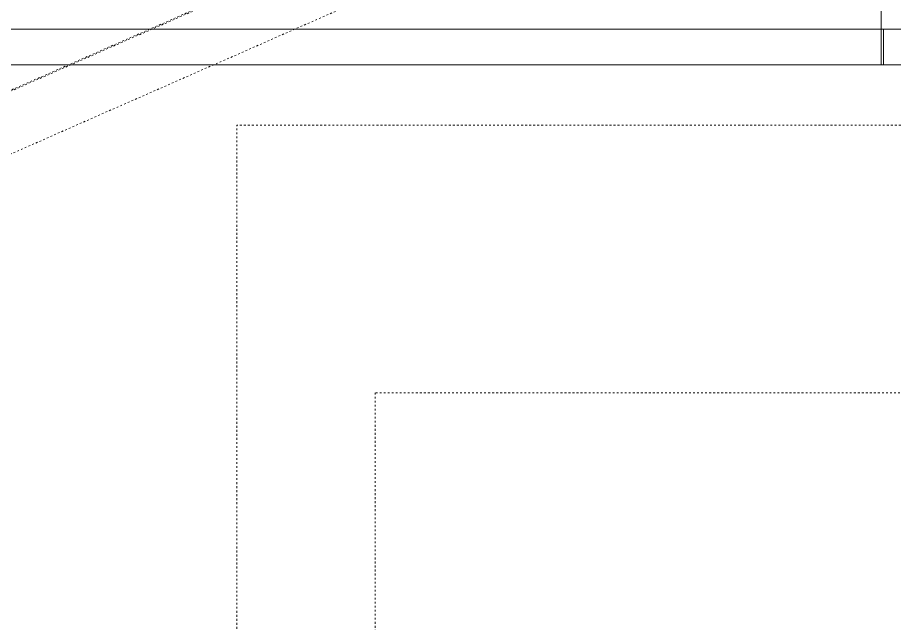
# Model space of a CAD drawing. Extents: x -1133 to 23780, y -1311 to 8245.
# Drawn here: x 20944.65 to 20993.75, y 2769.74 to 2803.65 of the extents above; entities that cross this region are included whole.
import ezdxf
from ezdxf.xclip import XClip

# ---------------------------------------------------------------- set-up
doc = ezdxf.new("R2010")
doc.units = 0
doc.header["$MEASUREMENT"] = 0
doc.header["$XCLIPFRAME"] = 0
doc.linetypes.add('DOT2', pattern=[0.125, 0, -0.125])
doc.layers.get('0').update_dxf_attribs({"color": 9, "lineweight": 9})
for name, color, linetype, lineweight in [('06D', 9, 'Continuous', 9), ('14', 9, 'Continuous', 9), ('20', 9, 'DOT2', 9), ('35', 9, 'Continuous', 9)]:
    doc.layers.add(name, color=color, linetype=linetype, lineweight=lineweight)

# ---------------------------------------------------------------- blocks, each defined once
blk = doc.blocks.new('p-dot-masa')
at = {"flags": 128}
blk.add_lwpolyline([(-220.812, 199.945), (-220.812, 214.914), (-134.934, 214.914), (-134.934, 155.141), (-142.683, 155.141)], dxfattribs=at)
for points in [[(-142.683, 199.945), (-142.683, -0.055), (-228.383, -0.055), (-228.383, 199.945), (-142.683, 199.945)], [(-142.683, 199.945), (-142.683, -0.055), (-228.383, -0.055), (-228.383, 199.945)]]:
    blk.add_lwpolyline(points, close=True, dxfattribs=at)
blk = doc.blocks.new('fsdfsfsfsfd')
at = {"layer": '06D', "elevation": 0}
blk.add_lwpolyline([(52591.75, -74474.977), (52589.75, -74474.977), (52589.75, -74595.977), (52591.75, -74595.977)], dxfattribs=at)
at = {"layer": '20', "elevation": 0}
blk.add_lwpolyline([(52607.49, -74590.872), (52562.943, -74489.432)], dxfattribs=at)
blk = doc.blocks.new('ÇATI KATI PLANI')
at = {"layer": '14'}
blk.add_lwpolyline([(20993, 2819.3), (20993, 2803), (20995, 2803), (21115.5, 2803), (21115.5, 2743), (21199.5, 2743), (21199.5, 2803), (21245, 2803), (21247, 2803), (21247, 2819.3)], dxfattribs=at)
at = {"rotation": 90}
blk.add_blockref('fsdfsfsfsfd', (-53602.977, -49788.75), dxfattribs=at)

msp = doc.modelspace()

# ---------------------------------------------------------------- linework, layer by layer
at = {"layer": '35'}
msp.add_lwpolyline([(19799.5, 2371), (21815.5, 2371), (21815.5, 2447), (21889.5, 2447), (21889.5, 2553), (21865.5, 2553), (21865.5, 2743), (21815.5, 2743), (21815.5, 2803), (20189.5, 2802.999)], dxfattribs=at)

# ---------------------------------------------------------------- block references
msp.add_blockref('ÇATI KATI PLANI', (0, 0))
at = {"rotation": 90}
for p in [(-53602.847, -49788.75), (-53594.847, -49788.75)]:
    msp.add_blockref('fsdfsfsfsfd', p, dxfattribs=at)
at = {"layer": '20'}
ref = msp.add_blockref('p-dot-masa', (20821.995, 2582.708), dxfattribs=dict(at, xscale=-1))
XClip(ref).set_block_clipping_path([(-339.9362266935, -46.7184265425), (-65.297970527, 243.9961920325)])

doc.saveas('drawing.dxf')
